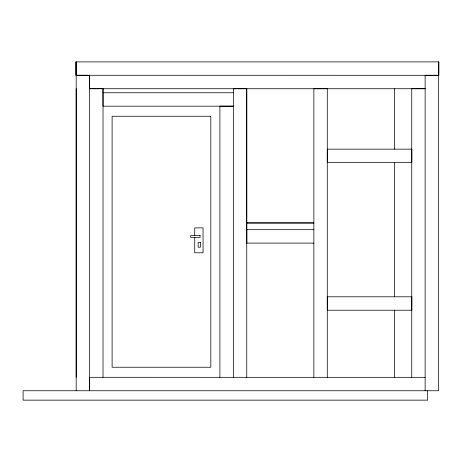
<?xml version="1.0" encoding="UTF-8"?>
<svg xmlns="http://www.w3.org/2000/svg" width="462" height="462" viewBox="0 0 462 462"><rect width="100%" height="100%" fill="white"/><g stroke="black" fill="none" stroke-linecap="round" stroke-linejoin="round"><path stroke-width="0.69" d="M219.906 377.333L219.906 106.173L233.333 106.173L103.02 106.173L103.02 88.698L89.599 88.721L89.57 75.3L76.178 75.271L438.553 75.3L425.132 75.271L425.132 390.754M246.754 377.333L246.754 88.721L233.333 88.744L233.333 377.333M103.02 92.752L233.333 92.752M246.748 222.944L313.86 222.944M246.748 222.973L313.86 222.973M313.86 229.683L246.748 229.683L246.754 243.11L313.865 243.11M425.156 377.333L89.599 377.31L89.628 390.754M76.207 75.3L76.178 61.85L76.178 390.754M438.9 75.3L438.9 61.879L75.855 61.879L75.855 75.3M438.553 61.85L438.553 390.754L23.1 390.754L23.1 400.15L427.645 400.15L427.645 390.754M411.734 377.333L411.734 88.721L425.156 88.721L89.599 88.721L89.57 75.3L89.599 390.754M394.398 88.721L394.398 149.151M394.398 162.572L394.398 296.8M394.398 310.221L394.398 377.333M327.287 377.333L327.287 88.721L313.865 88.744L313.865 377.333M246.748 88.721L246.748 243.11M194.727 235.707L194.727 227.882L203.043 227.882L203.043 252.778L194.727 252.778L194.727 237.133M103.02 88.698L103.02 377.31M76.207 88.669L76.207 377.281M210.816 116.251L112.11 116.251L112.11 367.232L210.816 367.232L210.816 116.251M411.85 149.151L327.287 149.151L327.292 162.572L411.85 162.572L411.85 149.151M200.063 235.453L190.714 235.453L190.714 237.324L200.063 237.324L200.063 235.453M200.369 242.435L198.158 242.435L198.158 247.182L200.369 247.182L200.369 242.435M411.85 296.8L327.287 296.8L327.292 310.221L411.85 310.221L411.85 296.8"/></g></svg>
